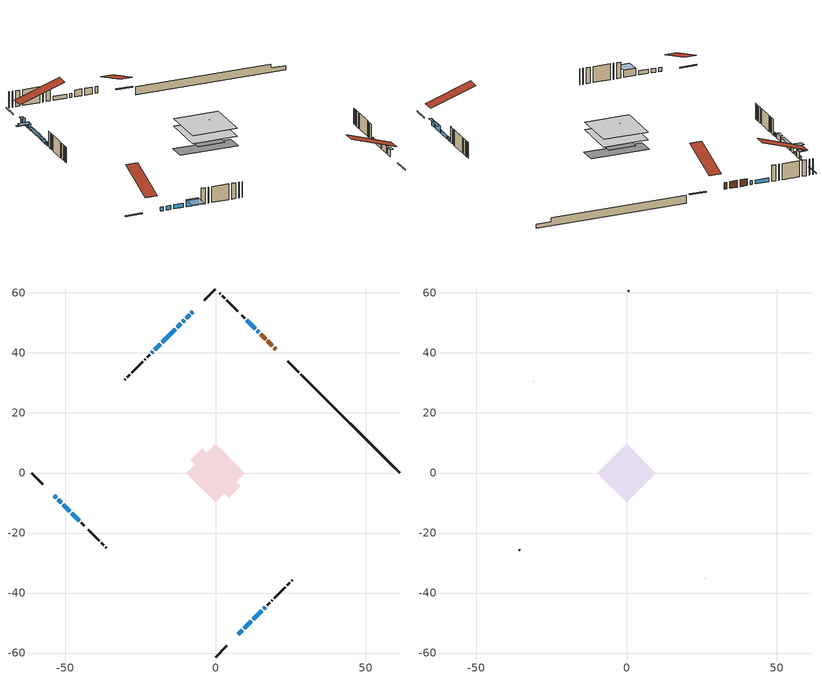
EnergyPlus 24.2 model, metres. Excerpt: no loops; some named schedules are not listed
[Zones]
conditioned space
 floor outside (Floor1 construction): -5.89,0 0,5.89 5.89,0 0,-5.89 z0.35
 floor adiabatic (AdiabaticFloorConstruction): -9.73,0 0,9.73 9.73,0 0,-9.73 z2.79
 floor foundation (Slab1 construction): -8.22,4.48 -4.48,8.22 8.22,-4.48 4.48,-8.22 z-2.09
 floor foundation (Slab2 construction): -1.36,0 0,1.36 1.36,0 0,-1.36 z0
 wall outside (RimJoist1 construction): 0,-61.31 3.68,-57.62 / -61.31,0 -57.62,-3.68 / 0,61.31 -3.68,57.62 / 27.76,33.55 24.08,37.23 z0.35:0.65
 wall outside (AdiabaticWallConstruction 1): 20.14,41.17 19.6,41.7 / 18.95,42.36 17.32,43.99 / 16.66,44.64 15.08,46.22 z0.35:2.38
 wall outside (AdiabaticWallConstruction): -7.62,53.69 -8,53.3 / 14.43,46.88 13.96,47.35 / -53.69,-7.62 -53.04,-8.27 / -52.38,-8.92 -51.38,-9.92 / -50.73,-10.58 -48.58,-12.73 / 12.53,-48.78 15.39,-45.92 / 16.05,-45.26 16.55,-44.75 / -20.89,40.42 -21.25,40.05 / 13.3,48 10.35,50.96 z0.35:1.57; 7.62,-53.69 8.91,-52.39 / 9.57,-51.74 11.87,-49.43 / -8.66,52.65 -9.77,51.53 / -11.62,49.68 -12.74,48.57 / -47.92,-13.38 -45.34,-15.97 z0.35:2.51; -10.43,50.88 -10.97,50.34 z0.35:1.17; -13.39,47.91 -17.8,43.51 / -18.46,42.85 -20.23,41.07 z0.35:1.82
 wall outside (Wall1 construction): 17.21,-44.1 18.1,-43.21 / -44.68,-16.63 -43.79,-17.52 / -21.91,39.4 -22.8,38.51 / 9.69,51.62 8.8,52.51 z0.35:5.23
 wall outside (Wall2 construction): 18.76,-42.55 18.84,-42.47 / -43.13,-18.18 -43.05,-18.25 / -23.46,37.85 -23.54,37.77 / 8.14,53.16 8.06,53.24 z0.35:5.23
 wall outside (Wall3 construction): 19.49,-41.81 23.23,-38.08 / -42.39,-18.91 -38.66,-22.65 / -24.19,37.11 -27.93,33.38 / 7.41,53.9 3.67,57.63 z0.35:5.23
 wall outside (Wall4 construction): 23.88,-37.42 24.73,-36.58 / -38,-23.3 -37.16,-24.15 / -28.58,32.72 -29.43,31.88 / 3.02,58.29 2.17,59.13 z0.35:5.23
 wall outside (Wall5 construction): 25.38,-35.92 25.55,-35.75 / -36.5,-24.8 -36.34,-24.97 / -30.09,31.22 -30.25,31.05 / 1.52,59.79 1.35,59.96 z0.35:5.23
 wall foundation (FoundationWall1 construction): 28.42,32.89,-2.09 28.42,32.89,0.35 58.02,3.29,0.35 58.02,3.29,-0.81 61.31,0,-0.81 61.31,0,-2.09
 window (WindowConstruction 12): -7.62,53.69 -8,53.3 z0.35:1.57
 window (WindowConstruction 2): 7.62,-53.69 8.91,-52.39 z0.35:2.51
 window (WindowConstruction 3): 9.57,-51.74 11.87,-49.43 z0.35:2.51
 window (WindowConstruction 4): -8.66,52.65 -9.77,51.53 z0.35:2.51
 window (WindowConstruction 13): -10.43,50.88 -10.97,50.34 z0.35:1.16
 window (WindowConstruction 5): 14.43,46.88 13.96,47.35 z0.35:1.57
 window (WindowConstruction 6): -11.63,49.68 -12.74,48.57 z0.35:2.51
 window (WindowConstruction 7): -13.39,47.91 -17.8,43.51 z0.35:1.82
 window (WindowConstruction 14): -53.69,-7.62 -53.04,-8.27 z0.35:1.57
 window (WindowConstruction 8): -18.46,42.85 -20.23,41.07 z0.35:1.82
 window (WindowConstruction 9): -52.38,-8.92 -51.38,-9.92 z0.35:1.57
 window (WindowConstruction 10): -50.73,-10.58 -48.58,-12.73 z0.35:1.57
 window (WindowConstruction 11): 12.53,-48.78 15.39,-45.92 z0.35:1.57
 window (WindowConstruction 16): 16.05,-45.26 16.55,-44.76 z0.35:1.57
 window (WindowConstruction 15): -20.89,40.42 -21.25,40.05 z0.35:1.57
 window (WindowConstruction): 13.3,48.01 10.35,50.96 z0.35:1.57
 window (WindowConstruction 1): -47.92,-13.38 -45.34,-15.97 z0.35:2.51
 door (Door): 20.14,41.17 19.6,41.7 z0.35:2.38
 door (Door 1): 18.95,42.36 17.32,43.99 z0.35:2.38
 door (Door 2): 16.66,44.64 15.08,46.22 z0.35:2.38
 ceiling adiabatic (AdiabaticFloorConstruction): 0,-9.73 9.73,0 0,9.73 -9.73,0 z2.79
attic - vented
 floor to conditioned space (Floor4 construction Reversed): -9.79,0 0,9.79 9.79,0 0,-9.79 z5.23
 floor to conditioned space (Floor5 construction Reversed): -2.94,0 0,2.94 2.94,0 0,-2.94 z5.23
 wall outside (Wall6 construction): 26.21,-35.1 26.24,-35.06 / -35.68,-25.63 -35.65,-25.66 / -30.91,30.4 -30.94,30.36 / 0.69,60.62 0.66,60.65 z0.35:5.23
 roof outside (Roof1 construction): 6.96,-54.34,5.23 -2.99,-44.39,9.92 -5.62,-47.01,9.92 4.34,-56.97,5.23; -54.34,-6.96,5.23 -44.39,2.99,9.92 -47.01,5.62,9.92 -56.97,-4.34,5.23; -6.96,54.34,5.23 2.99,44.39,9.92 5.62,47.01,9.92 -4.34,56.97,5.23; 20.8,40.51,5.23 10.84,30.55,9.92 13.46,27.93,9.92 23.42,37.89,5.23
shading: 8.91,-52.39 7.62,-53.69 8.26,-54.33 9.56,-53.04 z2.51; 11.87,-49.43 9.57,-51.74 10.22,-52.38 12.52,-50.08 z2.51; -9.77,51.53 -8.66,52.65 -9.42,53.4 -10.53,52.29 z2.51; -10.97,50.34 -10.43,50.88 -12.8,53.25 -13.34,52.71 z1.16; -12.74,48.57 -11.63,49.68 -13.99,52.05 -15.11,50.94 z2.51; -17.8,43.51 -13.39,47.91 -14.04,48.56 -18.44,44.15 z1.82; -20.23,41.07 -18.46,42.85 -19.1,43.5 -20.88,41.72 z1.82; -45.34,-15.97 -47.92,-13.38 -50.94,-16.4 -48.36,-18.99 z2.51
[Building]
Building 1: Terrain=Suburbs
[Site:Location]
London AP_ON: Latitude {deg}=43.03; Longitude {deg}=-81.15; Time Zone {hr}=-5; Elevation {m}=278; Keep Site Location Information=Yes
[Site:GroundTemperature:Shallow]
3.98693, 1.93205, 1.76749, 2.74264, 6.6573, 10.5537, 13.9317, 16.0716, 16.2534, 14.513, 11.2211, 7.44421
[Site:WaterMainsTemperature]
Calculation Method=Schedule; Temperature Schedule=mains temperature schedule
[Material] Roughness=Rough; Thermal Absorptance=0.9
Name | Thickness {m} | Conductivity {W/m-K} | Density {kg/m3} | Specific Heat {J/kg-K} | Solar Absorptance | Visible Absorptance
asphalt or fiberglass shingles | 0.00635 | 0.162714 | 1121.4 | 1465.45 | 0.74 | 0.74
ceiling loosefill ins | 0.169333 | 0.0480833 | 16.02 | 1046.75 | 0.7 | 0.7
ceiling loosefill ins 1 | 0.0846667 | 0.0480833 | 16.02 | 1046.75 | 0.7 | 0.7
ceiling stud and cavity | 0.1397 | 0.151406 | 65.682 | 1177.47 | 0.7 | 0.7
ceiling stud and cavity 1 | 0.1397 | 0.100047 | 65.682 | 1177.47 | 0.7 | 0.7
concrete 4.0 in. | 0.1016 | 1.803125 | 2242.8 | 837.4 | 0.7 | 0.7
concrete 8.0 in. | 0.2032 | 1.803125 | 2242.8 | 837.4 | 0.7 | 0.7
door material | 0.04445 | 0.188738 | 512.64 | 1214.23 | 0.7 | 0.7
door material 1 | 0.04445 | 0.053851 | 512.64 | 1214.23 | 0.7 | 0.7
exterior vertical ins | 0.00294211 | 0.029427 | 32.04 | 1214.23 | 0.7 | 0.7
floor covering | 0.0127 | 9.015625 | 54.468 | 1339.84 | 0.6 | 0.6
floor covering 1 | 0.0127 | 0.0433444 | 54.468 | 1339.84 | 0.6 | 0.6
floor rigid ins; wall rigid ins | 0.512978 | 0.029427 | 32.04 | 1214.23 | 0.7 | 0.7
floor stud and cavity | 0.0889 | 0.194557 | 50.32683 | 1063.81 | 0.7 | 0.7
floor stud and cavity 1 | 0.1397 | 1.75129 | 37.0049 | 1207.88 | 0.7 | 0.7
furniture material conditioned space 1 | 0.1524 | 0.115458 | 640.8 | 1214.23 | 0.6 | 0.6
gypsum board | 0.0127 | 0.160291 | 801 | 837.4 | 0.6 | 0.6
osb sheathing 0.5 in. | 0.0127 | 0.115458 | 512.64 | 1214.23 | 0.7 | 0.7
osb sheathing 0.75 in. | 0.01905 | 0.115458 | 512.64 | 1214.23 | 0.7 | 0.7
rim joist stud and cavity | 0.0508 | 0.126838 | 50.32683 | 1063.81 | 0.6 | 0.6
wall stud and cavity | 0.1397 | 0.0984349 | 139.0536 | 1170.24 | 0.7 | 0.7
wall stud and cavity 1 | 0.1397 | 0.650362 | 139.0536 | 1170.24 | 0.7 | 0.7
wall stud and cavity 2 | 0.1397 | 0.708435 | 139.0536 | 1170.24 | 0.7 | 0.7
wall stud and cavity 3 | 0.1397 | 0.702165 | 139.0536 | 1170.24 | 0.7 | 0.7
wall stud and cavity 4 | 0.1397 | 0.645074 | 139.0536 | 1170.24 | 0.7 | 0.7
wall stud and cavity 5 | 0.0889 | 6.1454 | 50.32683 | 1063.81 | 0.6 | 0.6
wall stud and cavity 6 | 0.0889 | 0.380278 | 52.3479 | 1209.89 | 0.7 | 0.7
wall stud and cavity 7 | 0.0889 | 0.391764 | 83.0341 | 1211.67 | 0.7 | 0.7
wood siding | 0.0254 | 0.102417 | 544.68 | 1172.36 | 0.57 | 0.57
wood siding 1 | 0.00254 | 0.102417 | 544.68 | 1172.36 | 0.57 | 0.57
wood siding 2; wood siding 3; wood siding 4 | 0.0254 | 0.102417 | 544.68 | 1172.36 | 0.7 | 0.7
[WindowMaterial:SimpleGlazingSystem]
Name | U-Factor {W/m2-K} | Solar Heat Gain Coefficient
WindowMaterial | 5.27089 | 0.65
WindowMaterial 1 | 5.36174 | 0.66
WindowMaterial 10 | 5.26294 | 0.67
WindowMaterial 11 | 5.39353 | 0.69
WindowMaterial 12 | 4.76838 | 0.54
WindowMaterial 2 | 5.29076 | 0.65
WindowMaterial 3 | 4.90693 | 0.57
WindowMaterial 4 | 5.37025 | 0.66
WindowMaterial 5 | 2.88613 | 0.7
WindowMaterial 6 | 5.06534 | 0.6
WindowMaterial 7 | 5.33278 | 0.66
WindowMaterial 8 | 5.43441 | 0.7
WindowMaterial 9 | 5.43782 | 0.7
[Construction]
AdiabaticFloorConstruction: floor stud and cavity 1, floor rigid ins, osb sheathing 0.75 in., floor covering 1
AdiabaticWallConstruction: wood siding 3, wall rigid ins, wall stud and cavity 6, gypsum board
AdiabaticWallConstruction 1: wood siding 4, wall rigid ins, wall stud and cavity 6, gypsum board
Door; Door 1: door material
Door 2: door material 1
Floor1 construction: floor stud and cavity, floor covering
Floor4 construction Reversed: gypsum board, ceiling stud and cavity, ceiling loosefill ins
Floor5 construction Reversed: gypsum board, ceiling stud and cavity 1, ceiling loosefill ins 1
FoundationWall1 construction: concrete 8.0 in.
furniture construction conditioned space 1: furniture material conditioned space 1
PartitionWallConstruction: gypsum board, wall stud and cavity 7, gypsum board
RimJoist1 construction: wood siding 2, rim joist stud and cavity
Roof1 construction: asphalt or fiberglass shingles
Slab1 construction; Slab2 construction: concrete 4.0 in.
Wall1 construction: wood siding, osb sheathing 0.5 in., wall stud and cavity, gypsum board
Wall2 construction: wood siding, osb sheathing 0.5 in., wall stud and cavity 1, gypsum board
Wall3 construction: wood siding, osb sheathing 0.5 in., wall stud and cavity 2, gypsum board
Wall4 construction: wood siding, osb sheathing 0.5 in., wall stud and cavity 3, gypsum board
Wall5 construction: wood siding, osb sheathing 0.5 in., wall stud and cavity 4, gypsum board
Wall6 construction: wood siding 1, wall stud and cavity 5
WindowConstruction; WindowConstruction 4; WindowConstruction 6: WindowMaterial
WindowConstruction 1; WindowConstruction 2: WindowMaterial 1
WindowConstruction 10; WindowConstruction 8: WindowMaterial 5
WindowConstruction 11: WindowMaterial 7
WindowConstruction 12: WindowMaterial 8
WindowConstruction 13: WindowMaterial 9
WindowConstruction 14: WindowMaterial 10
WindowConstruction 15: WindowMaterial 11
WindowConstruction 16: WindowMaterial 12
WindowConstruction 3: WindowMaterial 2
WindowConstruction 5: WindowMaterial 3
WindowConstruction 7: WindowMaterial 4
WindowConstruction 9: WindowMaterial 6
[Zone] Multiplier=1; Part of Total Floor Area=Yes
Name | Volume {m3}
attic - vented | 159.257
conditioned space | 854.4
[Space]
Name | Zone | Volume {m3}
attic - vented 1 | attic - vented | 159.257
conditioned space 1 | conditioned space | 854.4
[ZoneInfiltration:EffectiveLeakageArea]
infil attic - vented 1: Zone or Space=attic - vented 1; Schedule=Always On Discrete; Effective Air Leakage Area {cm2}=9120.44; Stack Coefficient=0.000665521; Wind Coefficient=1.74301e-05
[ZoneMixing]
whole house fan mix: Zone or Space=attic - vented; Schedule=Always On Continuous; Design Flow Rate Calculation Method=Flow/Zone; Design Flow Rate {m3/s}=0; Source Zone or Space=conditioned space
[SurfaceProperty:ExposedFoundationPerimeter] Exposed Perimeter Calculation Method=TotalExposedPerimeter
Name | Total Exposed Perimeter {m}
Slab1 | 46.513
Slab2 | 3.048
[InternalMass] Zone or ZoneList=conditioned space; Space or SpaceList=conditioned space 1
Name | Construction | Surface Area {m2}
furniture mass conditioned space 1 | furniture construction conditioned space 1 | 143.035
partition wall mass | PartitionWallConstruction | 357.588
[Lights]
interior lighting: Zone or ZoneList or Space or SpaceList=conditioned space 1; Schedule=interior lighting schedule; Design Level Calculation Method=LightingLevel; Lighting Level {W}=343.2; Return Air Fraction=0; Fraction Radiant=0.6; Fraction Visible=0.2; Fraction Replaceable=1
[People]
occupants: Zone or ZoneList or Space or SpaceList=conditioned space 1; Number of People Schedule=occupants schedule; Number of People Calculation Method=People; Number of People=3; Fraction Radiant=0.314171; Sensible Heat Fraction=0.56303; Activity Level Schedule=occupants activity schedule; Carbon Dioxide Generation Rate {m3/s-W}=0; Enable ASHRAE 55 Comfort Warnings=No; Mean Radiant Temperature Calculation Type=EnclosureAveraged
[ElectricEquipment] Zone or ZoneList or Space or SpaceList=conditioned space 1; Design Level Calculation Method=EquipmentLevel
Name | Schedule | Design Level {W} | Fraction Latent | Fraction Radiant | Fraction Lost
clothes dryer | clothes dryer schedule | 140.772 | 0.015 | 0.081 | 0.85
clothes washer | clothes washer schedule | 32.1985 | 0.03 | 0.162 | 0.7
cooking range | cooking range schedule | 215.147 | 0.08 | 0.432 | 0.2
dishwasher | dishwasher schedule | 66.8632 | 0.3 | 0.18 | 0.4
fridge | fridge schedule | 72.9452 | 0 | 0.6 | 0
mech vent bath fan 0 | mech vent bath fan 0 schedule | 25.1 | 0 | 0 | 1
mech vent house fan | mech vent house fan schedule | 0 | 0 | 0 | 1
mech vent house fan cfis | mech vent house fan cfis schedule | 0 | 0 | 0 | 0
misc plug loads | misc plug loads schedule | 494.7 | 0.045 | 0.513 | 0.1
whole house fan | Always On Discrete | 0 | 0 | 0 | 1
[OtherEquipment] Zone or ZoneList or Space or SpaceList=conditioned space 1; Design Level Calculation Method=EquipmentLevel
Name | Fuel Type | Schedule | Design Level {W} | Fraction Latent | Fraction Radiant | Fraction Lost
clothes dryer 1 | Electricity | clothes dryer schedule | 0 | 0.015 | 0.081 | 0.85
cooking range 1 | Electricity | cooking range schedule | 0 | 0.08 | 0.432 | 0.2
general water use latent | None | general water use schedule | 62.594 | 1 | 0 | 0
general water use sensible | None | general water use schedule | -61.6891 | 0 | 0.6 | 0
mech vent house fan latent load | None | Always On Discrete | 0 | 1 | 0 | 0
mech vent house fan sensible load | None | Always On Discrete | 0 | 0 | 0 | 0
water heater energy adjustment1 | NaturalGas | Always On Discrete | 0.01 | 0 | 0 | 1
[ZoneInfiltration:DesignFlowRate] Zone or ZoneList or Space or SpaceList=conditioned space 1; Schedule=Always On Discrete; Design Flow Rate Calculation Method=Flow/Zone; Design Flow Rate {m3/s}=0
infil flow; natural vent flow; whole house fan flow
[Foundation:Kiva] Initial Indoor Air Temperature {C}=18; Wall Depth Below Slab {m}=0.2032
Name | Wall Height Above Grade {m} | Exterior Vertical Insulation Material | Exterior Vertical Insulation Depth {m}
Foundation Kiva 1 | 0.349971
Foundation Kiva 2 | 0.1016 | exterior vertical ins | 0.599999
[Foundation:Kiva:Settings]
Soil Conductivity {W/m-K}=0.849921; Soil Density {kg/m3}=1842.3; Soil Specific Heat {J/kg-K}=418.7; Ground Solar Absorptivity=0.9; Ground Thermal Absorptivity=0.9; Ground Surface Roughness {m}=0.03; Far-Field Width {m}=40; Deep-Ground Boundary Condition=ZeroFlux; Deep-Ground Depth {m}=40; Minimum Cell Dimension {m}=0.2; Maximum Cell Growth Coefficient=3; Simulation Timestep=Timestep
[Exterior:Lights]
exterior lighting: Schedule=exterior lighting schedule; Design Level {W}=75.6
[Schedule:Constant]
Name | Hourly Value
Always On Continuous; mech vent house fan schedule; mech vent house fan cfis schedule; Always On Discrete | 1
occupants activity schedule | 117.228
fridge schedule | 0
[Schedule:Week:Daily]
interior lighting schedule Week Rule - Jan1-Jan27: interior lighting schedule day, interior lighting schedule day, interior lighting schedule day, interior lighting schedule day, interior lighting schedule day, interior lighting schedule day, interior lighting schedule day, interior lighting schedule default day, interior lighting schedule default day, interior lighting schedule default day, interior lighting schedule default day, interior lighting schedule default day
interior lighting schedule Week Rule - Jan28-Feb3: interior lighting schedule day, interior lighting schedule day, interior lighting schedule day, interior lighting schedule day, interior lighting schedule day 1, interior lighting schedule day 1, interior lighting schedule day 1, interior lighting schedule default day, interior lighting schedule default day, interior lighting schedule default day, interior lighting schedule default day, interior lighting schedule default day
interior lighting schedule Week Rule - Feb4-Feb24: interior lighting schedule day 1, interior lighting schedule day 1, interior lighting schedule day 1, interior lighting schedule day 1, interior lighting schedule day 1, interior lighting schedule day 1, interior lighting schedule day 1, interior lighting schedule default day, interior lighting schedule default day, interior lighting schedule default day, interior lighting schedule default day, interior lighting schedule default day
interior lighting schedule Week Rule - Feb25-Mar3: interior lighting schedule day 1, interior lighting schedule day 1, interior lighting schedule day 1, interior lighting schedule day 1, interior lighting schedule day 2, interior lighting schedule day 2, interior lighting schedule day 2, interior lighting schedule default day, interior lighting schedule default day, interior lighting schedule default day, interior lighting schedule default day, interior lighting schedule default day
interior lighting schedule Week Rule - Mar4-Mar31: interior lighting schedule day 2, interior lighting schedule day 2, interior lighting schedule day 2, interior lighting schedule day 2, interior lighting schedule day 2, interior lighting schedule day 2, interior lighting schedule day 2, interior lighting schedule default day, interior lighting schedule default day, interior lighting schedule default day, interior lighting schedule default day, interior lighting schedule default day
interior lighting schedule Week Rule - Apr1-Apr28: interior lighting schedule day 3, interior lighting schedule day 3, interior lighting schedule day 3, interior lighting schedule day 3, interior lighting schedule day 3, interior lighting schedule day 3, interior lighting schedule day 3, interior lighting schedule default day, interior lighting schedule default day, interior lighting schedule default day, interior lighting schedule default day, interior lighting schedule default day
interior lighting schedule Week Rule - Apr29-May5: interior lighting schedule day 3, interior lighting schedule day 3, interior lighting schedule day 4, interior lighting schedule day 4, interior lighting schedule day 4, interior lighting schedule day 4, interior lighting schedule day 4, interior lighting schedule default day, interior lighting schedule default day, interior lighting schedule default day, interior lighting schedule default day, interior lighting schedule default day
interior lighting schedule Week Rule - May6-May26: interior lighting schedule day 4, interior lighting schedule day 4, interior lighting schedule day 4, interior lighting schedule day 4, interior lighting schedule day 4, interior lighting schedule day 4, interior lighting schedule day 4, interior lighting schedule default day, interior lighting schedule default day, interior lighting schedule default day, interior lighting schedule default day, interior lighting schedule default day
interior lighting schedule Week Rule - May27-Jun2: interior lighting schedule day 4, interior lighting schedule day 4, interior lighting schedule day 4, interior lighting schedule day 4, interior lighting schedule day 4, interior lighting schedule day 5, interior lighting schedule day 5, interior lighting schedule default day, interior lighting schedule default day, interior lighting schedule default day, interior lighting schedule default day, interior lighting schedule default day
interior lighting schedule Week Rule - Jun3-Jun30: interior lighting schedule day 5, interior lighting schedule day 5, interior lighting schedule day 5, interior lighting schedule day 5, interior lighting schedule day 5, interior lighting schedule day 5, interior lighting schedule day 5, interior lighting schedule default day, interior lighting schedule default day, interior lighting schedule default day, interior lighting schedule default day, interior lighting schedule default day
interior lighting schedule Week Rule - Jul1-Jul28: interior lighting schedule day 6, interior lighting schedule day 6, interior lighting schedule day 6, interior lighting schedule day 6, interior lighting schedule day 6, interior lighting schedule day 6, interior lighting schedule day 6, interior lighting schedule default day, interior lighting schedule default day, interior lighting schedule default day, interior lighting schedule default day, interior lighting schedule default day
interior lighting schedule Week Rule - Jul29-Aug4: interior lighting schedule day 6, interior lighting schedule day 6, interior lighting schedule day 6, interior lighting schedule day 7, interior lighting schedule day 7, interior lighting schedule day 7, interior lighting schedule day 7, interior lighting schedule default day, interior lighting schedule default day, interior lighting schedule default day, interior lighting schedule default day, interior lighting schedule default day
interior lighting schedule Week Rule - Aug5-Aug25: interior lighting schedule day 7, interior lighting schedule day 7, interior lighting schedule day 7, interior lighting schedule day 7, interior lighting schedule day 7, interior lighting schedule day 7, interior lighting schedule day 7, interior lighting schedule default day, interior lighting schedule default day, interior lighting schedule default day, interior lighting schedule default day, interior lighting schedule default day
interior lighting schedule Week Rule - Aug26-Sep1: interior lighting schedule day 7, interior lighting schedule day 7, interior lighting schedule day 7, interior lighting schedule day 7, interior lighting schedule day 7, interior lighting schedule day 7, interior lighting schedule day 8, interior lighting schedule default day, interior lighting schedule default day, interior lighting schedule default day, interior lighting schedule default day, interior lighting schedule default day
interior lighting schedule Week Rule - Sep2-Sep29: interior lighting schedule day 8, interior lighting schedule day 8, interior lighting schedule day 8, interior lighting schedule day 8, interior lighting schedule day 8, interior lighting schedule day 8, interior lighting schedule day 8, interior lighting schedule default day, interior lighting schedule default day, interior lighting schedule default day, interior lighting schedule default day, interior lighting schedule default day
interior lighting schedule Week Rule - Sep30-Oct6: interior lighting schedule day 8, interior lighting schedule day 9, interior lighting schedule day 9, interior lighting schedule day 9, interior lighting schedule day 9, interior lighting schedule day 9, interior lighting schedule day 9, interior lighting schedule default day, interior lighting schedule default day, interior lighting schedule default day, interior lighting schedule default day, interior lighting schedule default day
interior lighting schedule Week Rule - Oct7-Oct27: interior lighting schedule day 9, interior lighting schedule day 9, interior lighting schedule day 9, interior lighting schedule day 9, interior lighting schedule day 9, interior lighting schedule day 9, interior lighting schedule day 9, interior lighting schedule default day, interior lighting schedule default day, interior lighting schedule default day, interior lighting schedule default day, interior lighting schedule default day
interior lighting schedule Week Rule - Oct28-Nov3: interior lighting schedule day 9, interior lighting schedule day 9, interior lighting schedule day 9, interior lighting schedule day 9, interior lighting schedule day 10, interior lighting schedule day 10, interior lighting schedule day 10, interior lighting schedule default day, interior lighting schedule default day, interior lighting schedule default day, interior lighting schedule default day, interior lighting schedule default day
interior lighting schedule Week Rule - Nov4-Nov24: interior lighting schedule day 10, interior lighting schedule day 10, interior lighting schedule day 10, interior lighting schedule day 10, interior lighting schedule day 10, interior lighting schedule day 10, interior lighting schedule day 10, interior lighting schedule default day, interior lighting schedule default day, interior lighting schedule default day, interior lighting schedule default day, interior lighting schedule default day
interior lighting schedule Week Rule - Nov25-Dec1: interior lighting schedule day 10, interior lighting schedule day 10, interior lighting schedule day 10, interior lighting schedule day 10, interior lighting schedule day 10, interior lighting schedule day 10, interior lighting schedule day 11, interior lighting schedule default day, interior lighting schedule default day, interior lighting schedule default day, interior lighting schedule default day, interior lighting schedule default day
interior lighting schedule Week Rule - Dec2-Dec31: interior lighting schedule day 11, interior lighting schedule day 11, interior lighting schedule day 11, interior lighting schedule day 11, interior lighting schedule day 11, interior lighting schedule day 11, interior lighting schedule day 11, interior lighting schedule default day, interior lighting schedule default day, interior lighting schedule default day, interior lighting schedule default day, interior lighting schedule default day
occupants schedule Week Rule - Jan1-Dec31: occupants schedule day, occupants schedule day, occupants schedule day, occupants schedule day, occupants schedule day, occupants schedule day, occupants schedule day, occupants schedule default day, occupants schedule default day, occupants schedule default day, occupants schedule default day, occupants schedule default day
clothes dryer schedule Week Rule - Jan1-Dec31: clothes dryer schedule day, clothes dryer schedule day, clothes dryer schedule day, clothes dryer schedule day, clothes dryer schedule day, clothes dryer schedule day, clothes dryer schedule day, clothes dryer schedule default day, clothes dryer schedule default day, clothes dryer schedule default day, clothes dryer schedule default day, clothes dryer schedule default day
clothes washer schedule Week Rule - Jan1-Dec31: clothes washer schedule day, clothes washer schedule day, clothes washer schedule day, clothes washer schedule day, clothes washer schedule day, clothes washer schedule day, clothes washer schedule day, clothes washer schedule default day, clothes washer schedule default day, clothes washer schedule default day, clothes washer schedule default day, clothes washer schedule default day
cooking range schedule Week Rule - Jan1-Dec31: cooking range schedule day, cooking range schedule day, cooking range schedule day, cooking range schedule day, cooking range schedule day, cooking range schedule day, cooking range schedule day, cooking range schedule default day, cooking range schedule default day, cooking range schedule default day, cooking range schedule default day, cooking range schedule default day
dishwasher schedule Week Rule - Jan1-Dec31: dishwasher schedule day, dishwasher schedule day, dishwasher schedule day, dishwasher schedule day, dishwasher schedule day, dishwasher schedule day, dishwasher schedule day, dishwasher schedule default day, dishwasher schedule default day, dishwasher schedule default day, dishwasher schedule default day, dishwasher schedule default day
mech vent bath fan 0 schedule Week Rule - Jan1-Dec31: mech vent bath fan 0 schedule day, mech vent bath fan 0 schedule day, mech vent bath fan 0 schedule day, mech vent bath fan 0 schedule day, mech vent bath fan 0 schedule day, mech vent bath fan 0 schedule day, mech vent bath fan 0 schedule day, mech vent bath fan 0 schedule default day, mech vent bath fan 0 schedule default day, mech vent bath fan 0 schedule default day, mech vent bath fan 0 schedule default day, mech vent bath fan 0 schedule default day
misc plug loads schedule Week Rule - Jan1-Dec31: misc plug loads schedule day, misc plug loads schedule day, misc plug loads schedule day, misc plug loads schedule day, misc plug loads schedule day, misc plug loads schedule day, misc plug loads schedule day, misc plug loads schedule default day, misc plug loads schedule default day, misc plug loads schedule default day, misc plug loads schedule default day, misc plug loads schedule default day
general water use schedule Week Rule - Jan1-Dec31: general water use schedule day, general water use schedule day, general water use schedule day, general water use schedule day, general water use schedule day, general water use schedule day, general water use schedule day, general water use schedule default day, general water use schedule default day, general water use schedule default day, general water use schedule default day, general water use schedule default day
exterior lighting schedule Week Rule - Jan1-Jan27: exterior lighting schedule day, exterior lighting schedule day, exterior lighting schedule day, exterior lighting schedule day, exterior lighting schedule day, exterior lighting schedule day, exterior lighting schedule day, exterior lighting schedule default day, exterior lighting schedule default day, exterior lighting schedule default day, exterior lighting schedule default day, exterior lighting schedule default day
exterior lighting schedule Week Rule - Jan28-Feb3: exterior lighting schedule day, exterior lighting schedule day, exterior lighting schedule day, exterior lighting schedule day, exterior lighting schedule day 1, exterior lighting schedule day 1, exterior lighting schedule day 1, exterior lighting schedule default day, exterior lighting schedule default day, exterior lighting schedule default day, exterior lighting schedule default day, exterior lighting schedule default day
exterior lighting schedule Week Rule - Feb4-Feb24: exterior lighting schedule day 1, exterior lighting schedule day 1, exterior lighting schedule day 1, exterior lighting schedule day 1, exterior lighting schedule day 1, exterior lighting schedule day 1, exterior lighting schedule day 1, exterior lighting schedule default day, exterior lighting schedule default day, exterior lighting schedule default day, exterior lighting schedule default day, exterior lighting schedule default day
exterior lighting schedule Week Rule - Feb25-Mar3: exterior lighting schedule day 1, exterior lighting schedule day 1, exterior lighting schedule day 1, exterior lighting schedule day 1, exterior lighting schedule day 2, exterior lighting schedule day 2, exterior lighting schedule day 2, exterior lighting schedule default day, exterior lighting schedule default day, exterior lighting schedule default day, exterior lighting schedule default day, exterior lighting schedule default day
exterior lighting schedule Week Rule - Mar4-Mar31: exterior lighting schedule day 2, exterior lighting schedule day 2, exterior lighting schedule day 2, exterior lighting schedule day 2, exterior lighting schedule day 2, exterior lighting schedule day 2, exterior lighting schedule day 2, exterior lighting schedule default day, exterior lighting schedule default day, exterior lighting schedule default day, exterior lighting schedule default day, exterior lighting schedule default day
exterior lighting schedule Week Rule - Apr1-Apr28: exterior lighting schedule day 3, exterior lighting schedule day 3, exterior lighting schedule day 3, exterior lighting schedule day 3, exterior lighting schedule day 3, exterior lighting schedule day 3, exterior lighting schedule day 3, exterior lighting schedule default day, exterior lighting schedule default day, exterior lighting schedule default day, exterior lighting schedule default day, exterior lighting schedule default day
exterior lighting schedule Week Rule - Apr29-May5: exterior lighting schedule day 3, exterior lighting schedule day 3, exterior lighting schedule day 4, exterior lighting schedule day 4, exterior lighting schedule day 4, exterior lighting schedule day 4, exterior lighting schedule day 4, exterior lighting schedule default day, exterior lighting schedule default day, exterior lighting schedule default day, exterior lighting schedule default day, exterior lighting schedule default day
exterior lighting schedule Week Rule - May6-May26: exterior lighting schedule day 4, exterior lighting schedule day 4, exterior lighting schedule day 4, exterior lighting schedule day 4, exterior lighting schedule day 4, exterior lighting schedule day 4, exterior lighting schedule day 4, exterior lighting schedule default day, exterior lighting schedule default day, exterior lighting schedule default day, exterior lighting schedule default day, exterior lighting schedule default day
exterior lighting schedule Week Rule - May27-Jun2: exterior lighting schedule day 4, exterior lighting schedule day 4, exterior lighting schedule day 4, exterior lighting schedule day 4, exterior lighting schedule day 4, exterior lighting schedule day 5, exterior lighting schedule day 5, exterior lighting schedule default day, exterior lighting schedule default day, exterior lighting schedule default day, exterior lighting schedule default day, exterior lighting schedule default day
exterior lighting schedule Week Rule - Jun3-Jun30: exterior lighting schedule day 5, exterior lighting schedule day 5, exterior lighting schedule day 5, exterior lighting schedule day 5, exterior lighting schedule day 5, exterior lighting schedule day 5, exterior lighting schedule day 5, exterior lighting schedule default day, exterior lighting schedule default day, exterior lighting schedule default day, exterior lighting schedule default day, exterior lighting schedule default day
exterior lighting schedule Week Rule - Jul1-Jul28: exterior lighting schedule day 6, exterior lighting schedule day 6, exterior lighting schedule day 6, exterior lighting schedule day 6, exterior lighting schedule day 6, exterior lighting schedule day 6, exterior lighting schedule day 6, exterior lighting schedule default day, exterior lighting schedule default day, exterior lighting schedule default day, exterior lighting schedule default day, exterior lighting schedule default day
exterior lighting schedule Week Rule - Jul29-Aug4: exterior lighting schedule day 6, exterior lighting schedule day 6, exterior lighting schedule day 6, exterior lighting schedule day 7, exterior lighting schedule day 7, exterior lighting schedule day 7, exterior lighting schedule day 7, exterior lighting schedule default day, exterior lighting schedule default day, exterior lighting schedule default day, exterior lighting schedule default day, exterior lighting schedule default day
[Schedule:Year]
interior lighting schedule: interior lighting schedule Week Rule - Jan1-Jan27, 1, 1, 1, 27, interior lighting schedule Week Rule - Jan28-Feb3, 1, 28, 2, 3, interior lighting schedule Week Rule - Feb4-Feb24, 2, 4, 2, 24, interior lighting schedule Week Rule - Feb25-Mar3, 2, 25, 3, 3, interior lighting schedule Week Rule - Mar4-Mar31, 3, 4, 3, 31, interior lighting schedule Week Rule - Apr1-Apr28, 4, 1, 4, 28, interior lighting schedule Week Rule - Apr29-May5, 4, 29, 5, 5, interior lighting schedule Week Rule - May6-May26, 5, 6, 5, 26, interior lighting schedule Week Rule - May27-Jun2, 5, 27, 6, 2, interior lighting schedule Week Rule - Jun3-Jun30, 6, 3, 6, 30, interior lighting schedule Week Rule - Jul1-Jul28, 7, 1, 7, 28, interior lighting schedule Week Rule - Jul29-Aug4, 7, 29, 8, 4, interior lighting schedule Week Rule - Aug5-Aug25, 8, 5, 8, 25, interior lighting schedule Week Rule - Aug26-Sep1, 8, 26, 9, 1, interior lighting schedule Week Rule - Sep2-Sep29, 9, 2, 9, 29, interior lighting schedule Week Rule - Sep30-Oct6, 9, 30, 10, 6, interior lighting schedule Week Rule - Oct7-Oct27, 10, 7, 10, 27, interior lighting schedule Week Rule - Oct28-Nov3, 10, 28, 11, 3, interior lighting schedule Week Rule - Nov4-Nov24, 11, 4, 11, 24, interior lighting schedule Week Rule - Nov25-Dec1, 11, 25, 12, 1, interior lighting schedule Week Rule - Dec2-Dec31, 12, 2, 12, 31
occupants schedule: occupants schedule Week Rule - Jan1-Dec31, 1, 1, 12, 31
clothes dryer schedule: clothes dryer schedule Week Rule - Jan1-Dec31, 1, 1, 12, 31
clothes washer schedule: clothes washer schedule Week Rule - Jan1-Dec31, 1, 1, 12, 31
cooking range schedule: cooking range schedule Week Rule - Jan1-Dec31, 1, 1, 12, 31
dishwasher schedule: dishwasher schedule Week Rule - Jan1-Dec31, 1, 1, 12, 31
mech vent bath fan 0 schedule: mech vent bath fan 0 schedule Week Rule - Jan1-Dec31, 1, 1, 12, 31
misc plug loads schedule: misc plug loads schedule Week Rule - Jan1-Dec31, 1, 1, 12, 31
general water use schedule: general water use schedule Week Rule - Jan1-Dec31, 1, 1, 12, 31
exterior lighting schedule: exterior lighting schedule Week Rule - Jan1-Jan27, 1, 1, 1, 27, exterior lighting schedule Week Rule - Jan28-Feb3, 1, 28, 2, 3, exterior lighting schedule Week Rule - Feb4-Feb24, 2, 4, 2, 24, exterior lighting schedule Week Rule - Feb25-Mar3, 2, 25, 3, 3, exterior lighting schedule Week Rule - Mar4-Mar31, 3, 4, 3, 31, exterior lighting schedule Week Rule - Apr1-Apr28, 4, 1, 4, 28, exterior lighting schedule Week Rule - Apr29-May5, 4, 29, 5, 5, exterior lighting schedule Week Rule - May6-May26, 5, 6, 5, 26, exterior lighting schedule Week Rule - May27-Jun2, 5, 27, 6, 2, exterior lighting schedule Week Rule - Jun3-Jun30, 6, 3, 6, 30, exterior lighting schedule Week Rule - Jul1-Jul28, 7, 1, 7, 28, exterior lighting schedule Week Rule - Jul29-Aug4, 7, 29, 8, 4, exterior lighting schedule Week Rule - Aug5-Aug25, 8, 5, 8, 25, exterior lighting schedule Week Rule - Aug26-Sep1, 8, 26, 9, 1, exterior lighting schedule Week Rule - Sep2-Sep29, 9, 2, 9, 29, exterior lighting schedule Week Rule - Sep30-Oct6, 9, 30, 10, 6, exterior lighting schedule Week Rule - Oct7-Oct27, 10, 7, 10, 27, exterior lighting schedule Week Rule - Oct28-Nov3, 10, 28, 11, 3, exterior lighting schedule Week Rule - Nov4-Nov24, 11, 4, 11, 24, exterior lighting schedule Week Rule - Nov25-Dec1, 11, 25, 12, 1, exterior lighting schedule Week Rule - Dec2-Dec31, 12, 2, 12, 31
[Schedule:Compact]
mains temperature schedule: Through: 01/01, For: AllDays, Until: 24:00, 7.96722, Through: 01/02, For: AllDays, Until: 24:00, 7.89722, Through: 01/03, For: AllDays, Until: 24:00, 7.82778, Through: 01/04, For: AllDays, Until: 24:00, 7.76, Through: 01/05, For: AllDays, Until: 24:00, 7.69333, Through: 01/06, For: AllDays, Until: 24:00, 7.62778, Through: 01/07, For: AllDays, Until: 24:00, 7.56389, Through: 01/08, For: AllDays, Until: 24:00, 7.50167, Through: 01/09, For: AllDays, Until: 24:00, 7.44056, Through: 01/10, For: AllDays, Until: 24:00, 7.38056, Through: 01/11, For: AllDays, Until: 24:00, 7.32222, Through: 01/12, For: AllDays, Until: 24:00, 7.26556, Through: 01/13, For: AllDays, Until: 24:00, 7.21, Through: 01/14, For: AllDays, Until: 24:00, 7.15556, Through: 01/15, For: AllDays, Until: 24:00, 7.10333, Through: 01/16, For: AllDays, Until: 24:00, 7.05222, Through: 01/17, For: AllDays, Until: 24:00, 7.00278, Through: 01/18, For: AllDays, Until: 24:00, 6.955, Through: 01/19, For: AllDays, Until: 24:00, 6.90833, Through: 01/20, For: AllDays, Until: 24:00, 6.86389, Through: 01/21, For: AllDays, Until: 24:00, 6.82056, Through: 01/22, For: AllDays, Until: 24:00, 6.77889, Through: 01/23, For: AllDays, Until: 24:00, 6.73889, Through: 01/24, For: AllDays, Until: 24:00, 6.7, Through: 01/25, For: AllDays, Until: 24:00, 6.66333, Through: 01/26, For: AllDays, Until: 24:00, 6.62833, Through: 01/27, For: AllDays, Until: 24:00, 6.59444, Through: 01/28, For: AllDays, Until: 24:00, 6.56278, Through: 01/29, For: AllDays, Until: 24:00, 6.53222, Through: 01/30, For: AllDays, Until: 24:00, 6.50389, Through: 01/31, For: AllDays, Until: 24:00, 6.47722, Through: 02/01, For: AllDays, Until: 24:00, 6.45167, Through: 02/02, For: AllDays, Until: 24:00, 6.42833, Through: 02/03, For: AllDays, Until: 24:00, 6.40667, Through: 02/04, For: AllDays, Until: 24:00, 6.38611, Through: 02/05, For: AllDays, Until: 24:00, 6.36778, Through: 02/06, For: AllDays, Until: 24:00, 6.35111, Through: 02/07, For: AllDays, Until: 24:00, 6.33611, Through: 02/08, For: AllDays, Until: 24:00, 6.32333, Through: 02/09, For: AllDays, Until: 24:00, 6.31167, Through: 02/10, For: AllDays, Until: 24:00, 6.30222, Through: 02/11, For: AllDays, Until: 24:00, 6.29389, Through: 02/12, For: AllDays, Until: 24:00, 6.28778, Through: 02/13, For: AllDays, Until: 24:00, 6.28333, Through: 02/14, For: AllDays, Until: 24:00, 6.28056, Through: 02/15, For: AllDays, Until: 24:00, 6.27944, Through: 02/16, For: AllDays, Until: 24:00, 6.28, Through: 02/17, For: AllDays, Until: 24:00, 6.28278, Through: 02/18, For: AllDays, Until: 24:00, 6.28722, Through: 02/19, For: AllDays, Until: 24:00, 6.29278, Through: 02/20, For: AllDays, Until: 24:00, 6.30056, Through: 02/21, For: AllDays, Until: 24:00, 6.31, Through: 02/22, For: AllDays, Until: 24:00, 6.32111, Through: 02/23, For: AllDays, Until: 24:00, 6.33444, Through: 02/24, For: AllDays, Until: 24:00, 6.34889, Through: 02/25, For: AllDays, Until: 24:00, 6.36556, Through: 02/26, For: AllDays, Until: 24:00, 6.38333, Through: 02/27, For: AllDays, Until: 24:00, 6.40333, Through: 02/28, For: AllDays, Until: 24:00, 6.425, Through: 03/01, For: AllDays, Until: 24:00, 6.44833, Through: 03/02, For: AllDays, Until: 24:00, 6.47278, Through: 03/03, For: AllDays, Until: 24:00, 6.49944, Through: 03/04, For: AllDays, Until: 24:00, 6.52778, Through: 03/05, For: AllDays, Until: 24:00, 6.55778, Through: 03/06, For: AllDays, Until: 24:00, 6.58944, Through: 03/07, For: AllDays, Until: 24:00, 6.62278, Through: 03/08, For: AllDays, Until: 24:00, 6.65778, Through: 03/09, For: AllDays, Until: 24:00, 6.69444, Through: 03/10, For: AllDays, Until: 24:00, 6.73278, Through: 03/11, For: AllDays, Until: 24:00, 6.77278, Through: 03/12, For: AllDays, Until: 24:00, 6.81389, Through: 03/13, For: AllDays, Until: 24:00, 6.85722, Through: 03/14, For: AllDays, Until: 24:00, 6.90167, Through: 03/15, For: AllDays, Until: 24:00, 6.94778, Through: 03/16, For: AllDays, Until: 24:00, 6.99556, Through: 03/17, For: AllDays, Until: 24:00, 7.045, Through: 03/18, For: AllDays, Until: 24:00, 7.09556, Through: 03/19, For: AllDays, Until: 24:00, 7.14778, Through: 03/20, For: AllDays, Until: 24:00, 7.20167, Through: 03/21, For: AllDays, Until: 24:00, 7.25667, Through: 03/22, For: AllDays, Until: 24:00, 7.31333, Through: 03/23, For: AllDays, Until: 24:00, 7.37167, Through: 03/24, For: AllDays, Until: 24:00, 7.43111, Through: 03/25, For: AllDays, Until: 24:00, 7.49222, Through: 03/26, For: AllDays, Until: 24:00, 7.55444, Through: 03/27, For: AllDays, Until: 24:00, 7.61833, Through: 03/28, For: AllDays, Until: 24:00, 7.68333, Through: 03/29, For: AllDays, Until: 24:00, 7.74944, Through: 03/30, For: AllDays, Until: 24:00, 7.81722, Through: 03/31, For: AllDays, Until: 24:00, 7.88667, Through: 04/01, For: AllDays, Until: 24:00, 7.95667, Through: 04/02, For: AllDays, Until: 24:00, 8.02833, Through: 04/03, For: AllDays, Until: 24:00, 8.10111, Through: 04/04, For: AllDays, Until: 24:00, 8.175, Through: 04/05, For: AllDays, Until: 24:00, 8.25, Through: 04/06, For: AllDays, Until: 24:00, 8.32667, Through: 04/07, For: AllDays, Until: 24:00, 8.40389, Through: 04/08, For: AllDays, Until: 24:00, 8.48278, Through: 04/09, For: AllDays, Until: 24:00, 8.56222, Through: 04/10, For: AllDays, Until: 24:00, 8.64278, Through: 04/11, For: AllDays, Until: 24:00, 8.725, Through: 04/12, For: AllDays, Until: 24:00, 8.80778, Through: 04/13, For: AllDays, Until: 24:00, 8.89167, Through: 04/14, For: AllDays, Until: 24:00, 8.97611, Through: 04/15, For: AllDays, Until: 24:00, 9.06167, Through: 04/16, For: AllDays, Until: 24:00, 9.14833, Through: 04/17, For: AllDays, Until: 24:00, 9.23611, Through: 04/18, For: AllDays, Until: 24:00, 9.32444, Through: 04/19, For: AllDays, Until: 24:00, 9.41389, Through: 04/20, For: AllDays, Until: 24:00, 9.50389, Through: 04/21, For: AllDays, Until: 24:00, 9.595, Through: 04/22, For: AllDays, Until: 24:00, 9.68667, Through: 04/23, For: AllDays, Until: 24:00, 9.77889, Through: 04/24, For: AllDays, Until: 24:00, 9.87222, Through: 04/25, For: AllDays, Until: 24:00, 9.96556, Through: 04/26, For: AllDays, Until: 24:00, 10.06, Through: 04/27, For: AllDays, Until: 24:00, 10.1556, Through: 04/28, For: AllDays, Until: 24:00, 10.2511, Through: 04/29, For: AllDays, Until: 24:00, 10.3472, Through: 04/30, For: AllDays, Until: 24:00, 10.4439, Through: 05/01, For: AllDays, Until: 24:00, 10.5411, Through: 05/02, For: AllDays, Until: 24:00, 10.6389, Through: 05/03, For: AllDays, Until: 24:00, 10.7372, Through: 05/04, For: AllDays, Until: 24:00, 10.8361, Through: 05/05, For: AllDays, Until: 24:00, 10.935, Through: 05/06, For: AllDays, Until: 24:00, 11.0344, Through: 05/07, For: AllDays, Until: 24:00, 11.1344, Through: 05/08, For: AllDays, Until: 24:00, 11.2344, Through: 05/09, For: AllDays, Until: 24:00, 11.335, Through: 05/10, For: AllDays, Until: 24:00, 11.4356, Through: 05/11, For: AllDays, Until: 24:00, 11.5361, Through: 05/12, For: AllDays, Until: 24:00, 11.6372, Through: 05/13, For: AllDays, Until: 24:00, 11.7383, Through: 05/14, For: AllDays, Until: 24:00, 11.84, Through: 05/15, For: AllDays, Until: 24:00, 11.9411, Through: 05/16, For: AllDays, Until: 24:00, 12.0428, Through: 05/17, For: AllDays, Until: 24:00, 12.1444, Through: 05/18, For: AllDays, Until: 24:00, 12.2456, Through: 05/19, For: AllDays, Until: 24:00, 12.3472, Through: 05/20, For: AllDays, Until: 24:00, 12.4489, Through: 05/21, For: AllDays, Until: 24:00, 12.55, Through: 05/22, For: AllDays, Until: 24:00, 12.6517, Through: 05/23, For: AllDays, Until: 24:00, 12.7528, Through: 05/24, For: AllDays, Until: 24:00, 12.8533, Through: 05/25, For: AllDays, Until: 24:00, 12.9544, Through: 05/26, For: AllDays, Until: 24:00, 13.055, Through: 05/27, For: AllDays, Until: 24:00, 13.155, Through: 05/28, For: AllDays, Until: 24:00, 13.255, Through: 05/29, For: AllDays, Until: 24:00, 13.355, Through: 05/30, For: AllDays, Until: 24:00, 13.4539, Through: 05/31, For: AllDays, Until: 24:00, 13.5533, Through: 06/01, For: AllDays, Until: 24:00, 13.6517, Through: 06/02, For: AllDays, Until: 24:00, 13.75, Through: 06/03, For: AllDays, Until: 24:00, 13.8472, Through: 06/04, For: AllDays, Until: 24:00, 13.9444, Through: 06/05, For: AllDays, Until: 24:00, 14.0411, Through: 06/06, For: AllDays, Until: 24:00, 14.1372, Through: 06/07, For: AllDays, Until: 24:00, 14.2328, Through: 06/08, For: AllDays, Until: 24:00, 14.3278, Through: 06/09, For: AllDays, Until: 24:00, 14.4217, Through: 06/10, For: AllDays, Until: 24:00, 14.5156, Through: 06/11, For: AllDays, Until: 24:00, 14.6083, Through: 06/12, For: AllDays, Until: 24:00, 14.7006, Through: 06/13, For: AllDays, Until: 24:00, 14.7922, Through: 06/14, For: AllDays, Until: 24:00, 14.8828, Through: 06/15, For: AllDays, Until: 24:00, 14.9728, Through: 06/16, For: AllDays, Until: 24:00, 15.0617, Through: 06/17, For: AllDays, Until: 24:00, 15.15, Through: 06/18, For: AllDays, Until: 24:00, 15.2372, Through: 06/19, For: AllDays, Until: 24:00, 15.3233, Through: 06/20, For: AllDays, Until: 24:00, 15.4089, Through: 06/21, For: AllDays, Until: 24:00, 15.4933, Through: 06/22, For: AllDays, Until: 24:00, 15.5772, Through: 06/23, For: AllDays, Until: 24:00, 15.6594, Through: 06/24, For: AllDays, Until: 24:00, 15.7411, Through: 06/25, For: AllDays, Until: 24:00, 15.8217, Through: 06/26, For: AllDays, Until: 24:00, 15.9006, Through: 06/27, For: AllDays, Until: 24:00, 15.9789, Through: 06/28, For: AllDays, Until: 24:00, 16.0561, Through: 06/29, For: AllDays, Until: 24:00, 16.1322, Through: 06/30, For: AllDays, Until: 24:00, 16.2072, Through: 07/01, For: AllDays, Until: 24:00, 16.2806, Through: 07/02, For: AllDays, Until: 24:00, 16.3528, Through: 07/03, For: AllDays, Until: 24:00, 16.4244, Through: 07/04, For: AllDays, Until: 24:00, 16.4939, Through: 07/05, For: AllDays, Until: 24:00, 16.5628, Through: 07/06, For: AllDays, Until: 24:00, 16.63, Through: 07/07, For: AllDays, Until: 24:00, 16.6961, Through: 07/08, For: AllDays, Until: 24:00, 16.7606, Through: 07/09, For: AllDays, Until: 24:00, 16.8239, Through: 07/10, For: AllDays, Until: 24:00, 16.8861, Through: 07/11, For: AllDays, Until: 24:00, 16.9467, Through: 07/12, For: AllDays, Until: 24:00, 17.0056, Through: 07/13, For: AllDays, Until: 24:00, 17.0633, Through: 07/14, For: AllDays, Until: 24:00, 17.12, Through: 07/15, For: AllDays, Until: 24:00, 17.1744, Through: 07/16, For: AllDays, Until: 24:00, 17.2278, Through: 07/17, For: AllDays, Until: 24:00, 17.28, Through: 07/18, For: AllDays, Until: 24:00, 17.33, Through: 07/19, For: AllDays, Until: 24:00, 17.3789, Through: 07/20, For: AllDays, Until: 24:00, 17.4261, Through: 07/21, For: AllDays, Until: 24:00, 17.4717, Through: 07/22, For: AllDays, Until: 24:00, 17.5161, Through: 07/23, For: AllDays, Until: 24:00, 17.5583, Through: 07/24, For: AllDays, Until: 24:00, 17.5994, Through: 07/25, For: AllDays, Until: 24:00, 17.6389, Through: 07/26, For: AllDays, Until: 24:00, 17.6767, Through: 07/27, For: AllDays, Until: 24:00, 17.7128, Through: 07/28, For: AllDays, Until: 24:00, 17.7472, Through: 07/29, For: AllDays, Until: 24:00, 17.78, Through: 07/30, For: AllDays, Until: 24:00, 17.8111, Through: 07/31, For: AllDays, Until: 24:00, 17.8406, Through: 08/01, For: AllDays, Until: 24:00, 17.8683, Through: 08/02, For: AllDays, Until: 24:00, 17.8944, Through: 08/03, For: AllDays, Until: 24:00, 17.9189, Through: 08/04, For: AllDays, Until: 24:00, 17.9417, Through: 08/05, For: AllDays, Until: 24:00, 17.9628, Through: 08/06, For: AllDays, Until: 24:00, 17.9822, Through: 08/07, For: AllDays, Until: 24:00, 18, Through: 08/08, For: AllDays, Until: 24:00, 18.0156, Through: 08/09, For: AllDays, Until: 24:00, 18.03, Through: 08/10, For: AllDays, Until: 24:00, 18.0422, Through: 08/11, For: AllDays, Until: 24:00, 18.0533, Through: 08/12, For: AllDays, Until: 24:00, 18.0622, Through: 08/13, For: AllDays, Until: 24:00, 18.0694, Through: 08/14, For: AllDays, Until: 24:00, 18.0744, Through: 08/15, For: AllDays, Until: 24:00, 18.0783, Through: 08/16, For: AllDays, Until: 24:00, 18.0806, Through: 08/17, For: AllDays, Until: 24:00, 18.0806, Through: 08/18, For: AllDays, Until: 24:00, 18.0789, Through: 08/19, For: AllDays, Until: 24:00, 18.0761, Through: 08/20, For: AllDays, Until: 24:00, 18.0711, Through: 08/21, For: AllDays, Until: 24:00, 18.0639, Through: 08/22, For: AllDays, Until: 24:00, 18.0556, Through: 08/23, For: AllDays, Until: 24:00, 18.0456, Through: 08/24, For: AllDays, Until: 24:00, 18.0333, Through: 08/25, For: AllDays, Until: 24:00, 18.0194, Through: 08/26, For: AllDays, Until: 24:00, 18.0044, Through: 08/27, For: AllDays, Until: 24:00, 17.9872, Through: 08/28, For: AllDays, Until: 24:00, 17.9683, Through: 08/29, For: AllDays, Until: 24:00, 17.9478, Through: 08/30, For: AllDays, Until: 24:00, 17.9256, Through: 08/31, For: AllDays, Until: 24:00, 17.9011, Through: 09/01, For: AllDays, Until: 24:00, 17.8756, Through: 09/02, For: AllDays, Until: 24:00, 17.8483, Through: 09/03, For: AllDays, Until: 24:00, 17.8189, Through: 09/04, For: AllDays, Until: 24:00, 17.7883, Through: 09/05, For: AllDays, Until: 24:00, 17.7561, Through: 09/06, For: AllDays, Until: 24:00, 17.7222, Through: 09/07, For: AllDays, Until: 24:00, 17.6861, Through: 09/08, For: AllDays, Until: 24:00, 17.6489, Through: 09/09, For: AllDays, Until: 24:00, 17.61, Through: 09/10, For: AllDays, Until: 24:00, 17.5694, Through: 09/11, For: AllDays, Until: 24:00, 17.5272, Through: 09/12, For: AllDays, Until: 24:00, 17.4833, Through: 09/13, For: AllDays, Until: 24:00, 17.4383, Through: 09/14, For: AllDays, Until: 24:00, 17.3917, Through: 09/15, For: AllDays, Until: 24:00, 17.3433, Through: 09/16, For: AllDays, Until: 24:00, 17.2933, Through: 09/17, For: AllDays, Until: 24:00, 17.2417, Through: 09/18, For: AllDays, Until: 24:00, 17.1889, Through: 09/19, For: AllDays, Until: 24:00, 17.1344, Through: 09/20, For: AllDays, Until: 24:00, 17.0783, Through: 09/21, For: AllDays, Until: 24:00, 17.0211, Through: 09/22, For: AllDays, Until: 24:00, 16.9622, Through: 09/23, For: AllDays, Until: 24:00, 16.9022, Through: 09/24, For: AllDays, Until: 24:00, 16.8406, Through: 09/25, For: AllDays, Until: 24:00, 16.7778, Through: 09/26, For: AllDays, Until: 24:00, 16.7133, Through: 09/27, For: AllDays, Until: 24:00, 16.6478, Through: 09/28, For: AllDays, Until: 24:00, 16.5806, Through: 09/29, For: AllDays, Until: 24:00, 16.5122, Through: 09/30, For: AllDays, Until: 24:00, 16.4428, Through: 10/01, For: AllDays, Until: 24:00, 16.3717, Through: 10/02, For: AllDays, Until: 24:00, 16.3, Through: 10/03, For: AllDays, Until: 24:00, 16.2267, Through: 10/04, For: AllDays, Until: 24:00, 16.1522, Through: 10/05, For: AllDays, Until: 24:00, 16.0761, Through: 10/06, For: AllDays, Until: 24:00, 15.9994, Through: 10/07, For: AllDays, Until: 24:00, 15.9217, Through: 10/08, For: AllDays, Until: 24:00, 15.8422, Through: 10/09, For: AllDays, Until: 24:00, 15.7622, Through: 10/10, For: AllDays, Until: 24:00, 15.6811, Through: 10/11, For: AllDays, Until: 24:00, 15.5989, Through: 10/12, For: AllDays, Until: 24:00, 15.5156, Through: 10/13, For: AllDays, Until: 24:00, 15.4311, Through: 10/14, For: AllDays, Until: 24:00, 15.3461, Through: 10/15, For: AllDays, Until: 24:00, 15.26, Through: 10/16, For: AllDays, Until: 24:00, 15.1728, Through: 10/17, For: AllDays, Until: 24:00, 15.085, Through: 10/18, For: AllDays, Until: 24:00, 14.9961, Through: 10/19, For: AllDays, Until: 24:00, 14.9067, Through: 10/20, For: AllDays, Until: 24:00, 14.8161, Through: 10/21, For: AllDays, Until: 24:00, 14.725, Through: 10/22, For: AllDays, Until: 24:00, 14.6328, Through: 10/23, For: AllDays, Until: 24:00, 14.54, Through: 10/24, For: AllDays, Until: 24:00, 14.4467, Through: 10/25, For: AllDays, Until: 24:00, 14.3528, Through: 10/26, For: AllDays, Until: 24:00, 14.2578, Through: 10/27, For: AllDays, Until: 24:00, 14.1622, Through: 10/28, For: AllDays, Until: 24:00, 14.0667, Through: 10/29, For: AllDays, Until: 24:00, 13.97, Through: 10/30, For: AllDays, Until: 24:00, 13.8728, Through: 10/31, For: AllDays, Until: 24:00, 13.7756, Through: 11/01, For: AllDays, Until: 24:00, 13.6778, Through: 11/02, For: AllDays, Until: 24:00, 13.5789, Through: 11/03, For: AllDays, Until: 24:00, 13.48, Through: 11/04, For: AllDays, Until: 24:00, 13.3811, Through: 11/05, For: AllDays, Until: 24:00, 13.2817, Through: 11/06, For: AllDays, Until: 24:00, 13.1817, Through: 11/07, For: AllDays, Until: 24:00, 13.0811, Through: 11/08, For: AllDays, Until: 24:00, 12.9806, Through: 11/09, For: AllDays, Until: 24:00, 12.88, Through: 11/10, For: AllDays, Until: 24:00, 12.7789, Through: 11/11, For: AllDays, Until: 24:00, 12.6778, Through: 11/12, For: AllDays, Until: 24:00, 12.5767, Through: 11/13, For: AllDays, Until: 24:00, 12.4756, Through: 11/14, For: AllDays, Until: 24:00, 12.3739, Through: 11/15, For: AllDays, Until: 24:00, 12.2722, Through: 11/16, For: AllDays, Until: 24:00, 12.1711, Through: 11/17, For: AllDays, Until: 24:00, 12.0694, Through: 11/18, For: AllDays, Until: 24:00, 11.9678, Through: 11/19, For: AllDays, Until: 24:00, 11.8667, Through: 11/20, For: AllDays, Until: 24:00, 11.765, Through: 11/21, For: AllDays, Until: 24:00, 11.6639, Through: 11/22, For: AllDays, Until: 24:00, 11.5628, Through: 11/23, For: AllDays, Until: 24:00, 11.4617, Through: 11/24, For: AllDays, Until: 24:00, 11.3611, Through: 11/25, For: AllDays, Until: 24:00, 11.2606, Through: 11/26, For: AllDays, Until: 24:00, 11.1606, Through: 11/27, For: AllDays, Until: 24:00, 11.0606, Through: 11/28, For: AllDays, Until: 24:00, 10.9611, Through: 11/29, For: AllDays, Until: 24:00, 10.8622, Through: 11/30, For: AllDays, Until: 24:00, 10.7633, Through: 12/01, For: AllDays, Until: 24:00, 10.665, Through: 12/02, For: AllDays, Until: 24:00, 10.5672, Through: 12/03, For: AllDays, Until: 24:00, 10.4694, Through: 12/04, For: AllDays, Until: 24:00, 10.3728, Through: 12/05, For: AllDays, Until: 24:00, 10.2761, Through: 12/06, For: AllDays, Until: 24:00, 10.1806, Through: 12/07, For: AllDays, Until: 24:00, 10.085, Through: 12/08, For: AllDays, Until: 24:00, 9.99056, Through: 12/09, For: AllDays, Until: 24:00, 9.89667, Through: 12/10, For: AllDays, Until: 24:00, 9.80333, Through: 12/11, For: AllDays, Until: 24:00, 9.71056, Through: 12/12, For: AllDays, Until: 24:00, 9.61889, Through: 12/13, For: AllDays, Until: 24:00, 9.52778, Through: 12/14, For: AllDays, Until: 24:00, 9.43778, Through: 12/15, For: AllDays, Until: 24:00, 9.34778, Through: 12/16, For: AllDays, Until: 24:00, 9.25944, Through: 12/17, For: AllDays, Until: 24:00, 9.17167, Through: 12/18, For: AllDays, Until: 24:00, 9.08444, Through: 12/19, For: AllDays, Until: 24:00, 8.99889, Through: 12/20, For: AllDays, Until: 24:00, 8.91389, Through: 12/21, For: AllDays, Until: 24:00, 8.82944, Through: 12/22, For: AllDays, Until: 24:00, 8.74667, Through: 12/23, For: AllDays, Until: 24:00, 8.66444, Through: 12/24, For: AllDays, Until: 24:00, 8.58333, Through: 12/25, For: AllDays, Until: 24:00, 8.50333, Through: 12/26, For: AllDays, Until: 24:00, 8.42444, Through: 12/27, For: AllDays, Until: 24:00, 8.34667, Through: 12/28, For: AllDays, Until: 24:00, 8.27, Through: 12/29, For: AllDays, Until: 24:00, 8.19444, Through: 12/30, For: AllDays, Until: 24:00, 8.12056, Through: 12/31, For: AllDays, Until: 24:00, 8.04722
